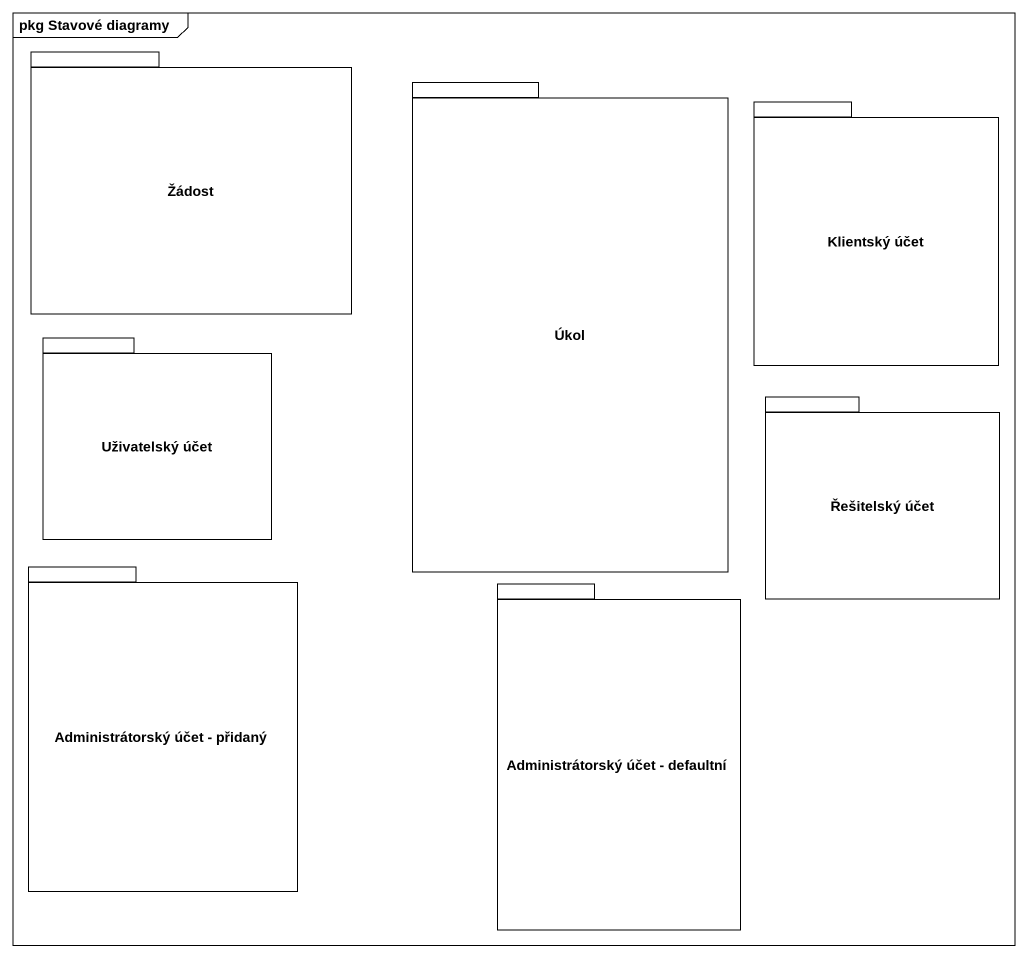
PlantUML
@startuml
mainframe pkg Stavové diagramy
package Žádost {
}
package Úkol {
}
package "Klientský účet" as Klientský_účet {
}
package "Uživatelský účet" as Uživatelský_účet {
}
package "Řešitelský účet" as Řešitelský_účet {
}
package "Administrátorský účet - přidaný" as Administrátorský_účet {
}
package "Administrátorský účet - defaultní" as Administrátorský_účet_2 {
}
@enduml
